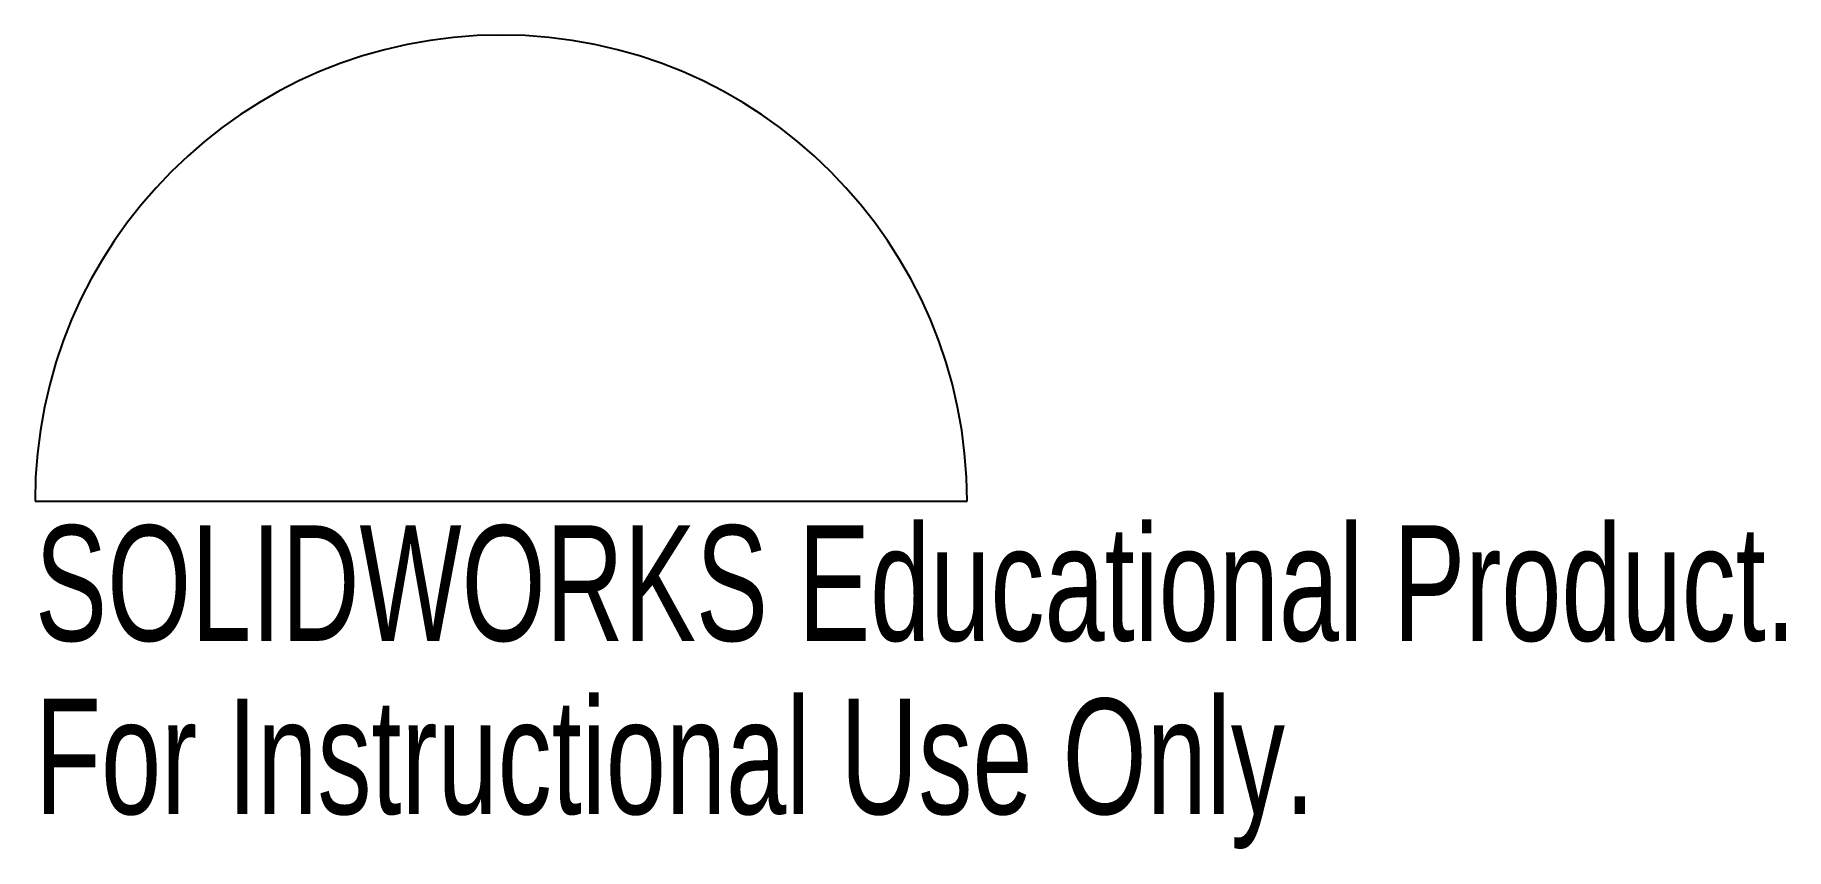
# Model space of a CAD drawing. Header units: millimetres. Extents: x -19.5 to 53.8, y -14.6 to 19.5.
import ezdxf

# ---------------------------------------------------------------- set-up
doc = ezdxf.new("R2010")
doc.units = ezdxf.units.MM
doc.styles.add('SLDTEXTSTYLE0', font='TXT', dxfattribs={"width": 0.7})

msp = doc.modelspace()

# ---------------------------------------------------------------- linework, layer by layer
at = {"color": 7, "linetype": 'Continuous', "lineweight": 25}
msp.add_line((-19.5, 0), (19.5, 0), dxfattribs=at)
msp.add_arc((0, 0), 19.5, 0, 180, dxfattribs=at)

# ---------------------------------------------------------------- texts
at = {"color": 7, "linetype": 'Continuous', "char_height": 4.83362, "attachment_point": 1, "style": 'SLDTEXTSTYLE0'}
for s, insert in [('SOLIDWORKS Educational Product.', (-19.5, -1.02)), ('For Instructional Use Only.', (-19.5, -8.27))]:
    msp.add_mtext(s, dxfattribs=dict(at, insert=insert))

doc.saveas('drawing.dxf')
